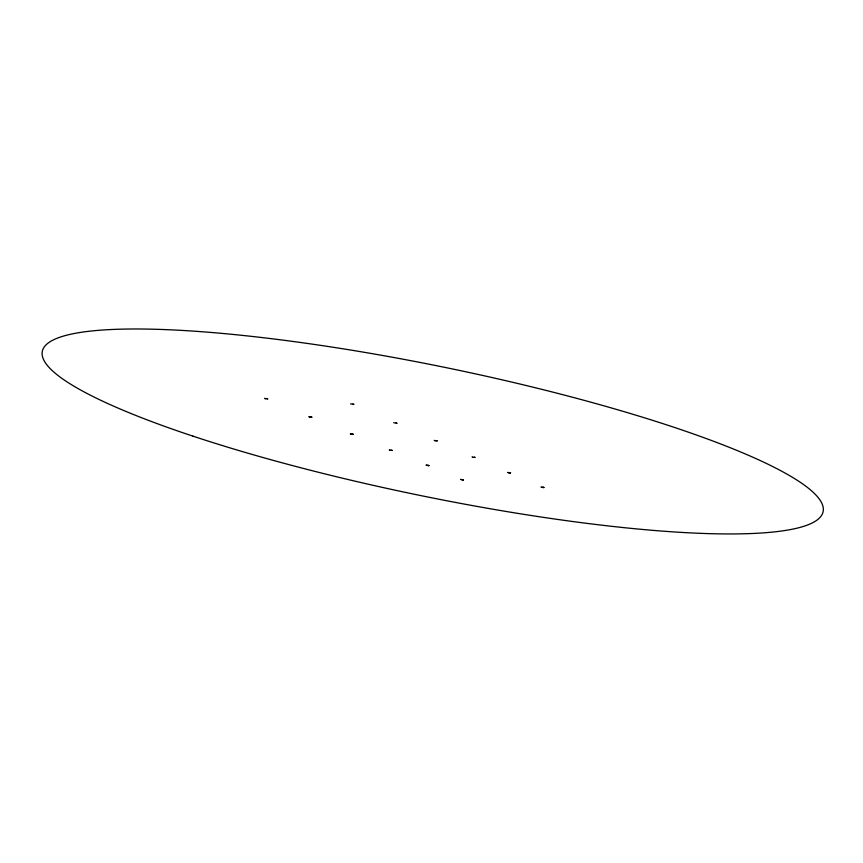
<?xml version="1.0" encoding="UTF-8"?>
<svg xmlns="http://www.w3.org/2000/svg" width="863" height="863" viewBox="0 0 863 863"><rect width="100%" height="100%" fill="white"/><g stroke="black" fill="none" stroke-linecap="round" stroke-linejoin="round"><path stroke-width="1.29" d="M266.699 398.512L267.832 398.954L264.585 398.382L265.577 398.814M350.551 403.83L353.959 404.434L352.924 403.981M311.036 416.84L312.028 417.25L308.814 416.678L309.806 417.088M393.701 422.708L397.088 423.302L396.117 422.881M352.46 434.003L353.463 434.391L350.324 433.841L351.263 434.208M434.186 440.357L435.038 440.734M436.419 440.54L437.401 440.939L435.028 440.756M391.424 450.13L392.374 450.497L389.321 449.957L390.205 450.303M472.05 456.894L472.848 457.25M474.326 457.088L475.168 457.455L472.827 457.261M428.102 465.308L428.987 465.653L426.02 465.125L428.868 465.621M507.52 472.417L510.626 472.967L509.828 472.622M508.339 472.751L510.508 472.946M462.73 479.612L463.507 479.936L460.615 479.418L463.388 479.914M540.961 487.012L543.981 487.563L543.226 487.228M541.727 487.325L543.863 487.53M192.967 436.149A398.544 65.21 11.6 0 0 819.677 517.778A398.544 65.21 11.6 0 0 285.513 340.464A398.544 65.21 11.6 0 0 192.967 436.149"/></g></svg>
